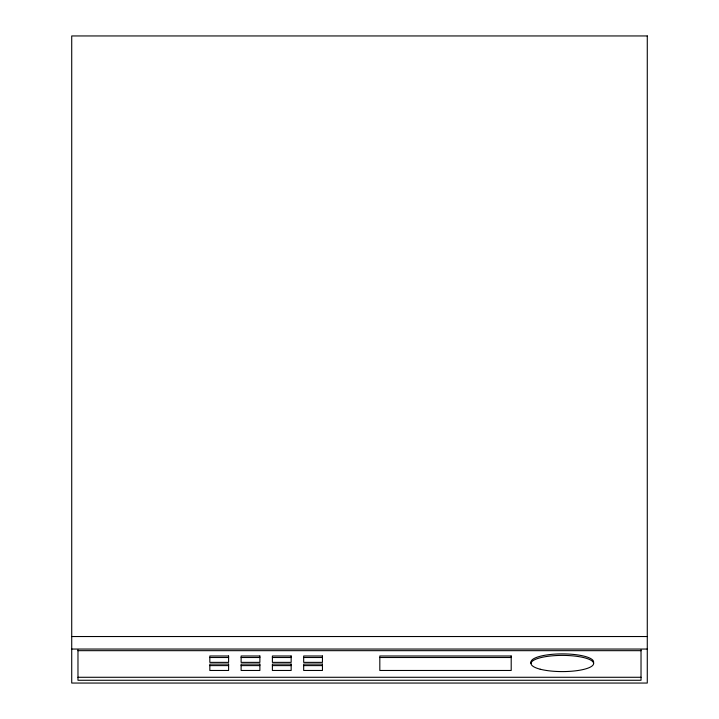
<?xml version="1.0" encoding="UTF-8"?>
<svg xmlns="http://www.w3.org/2000/svg" width="719" height="719" viewBox="0 0 719 719"><rect width="100%" height="100%" fill="white"/><g stroke="black" fill="none" stroke-linecap="round" stroke-linejoin="round"><path stroke-width="1.08" d="M71.72 636.531L647.28 636.531M71.72 649.05L647.28 649.05M77.976 650.668L641.024 650.668M209.831 657.508L228.606 657.508M241.117 657.508L259.883 657.508M272.393 657.508L291.159 657.508M303.679 657.508L322.445 657.508M379.821 657.508L511.2 657.508M209.831 665.605L228.606 665.605M241.117 665.605L259.883 665.605M272.393 665.605L291.159 665.605M303.679 665.605L322.445 665.605M77.976 677.28L641.024 677.28M641.024 649.868L641.024 680.273L77.976 680.273L77.976 649.868M593.606 663.493L593.606 661.983A31.276 8.098 0 0 0 559.598 653.922A31.276 8.098 0 0 0 531.521 663.385M531.044 661.983L531.044 663.493M647.28 35.95L71.72 35.95L71.72 683.05L647.28 683.05L647.28 35.95M228.606 655.998L209.831 655.998L209.831 662.37L228.606 662.37L228.606 655.998M259.883 655.998L241.117 655.998L241.117 662.37L259.883 662.37L259.883 655.998M291.159 655.998L272.393 655.998L272.393 662.37L291.159 662.37L291.159 655.998M322.445 655.998L303.679 655.998L303.679 662.37L322.445 662.37L322.445 655.998M511.2 655.998L379.821 655.998L379.821 670.468L511.2 670.468L511.2 655.998M228.606 664.095L209.831 664.095L209.831 670.468L228.606 670.468L228.606 664.095M259.883 664.095L241.117 664.095L241.117 670.468L259.883 670.468L259.883 664.095M291.159 664.095L272.393 664.095L272.393 670.468L291.159 670.468L291.159 664.095M322.445 664.095L303.679 664.095L303.679 670.468L322.445 670.468L322.445 664.095M540.212 669.218A31.276 8.098 0 0 0 592.537 665.587A31.276 8.098 0 0 0 554.232 655.674A31.276 8.098 0 0 0 540.212 669.218"/></g></svg>
